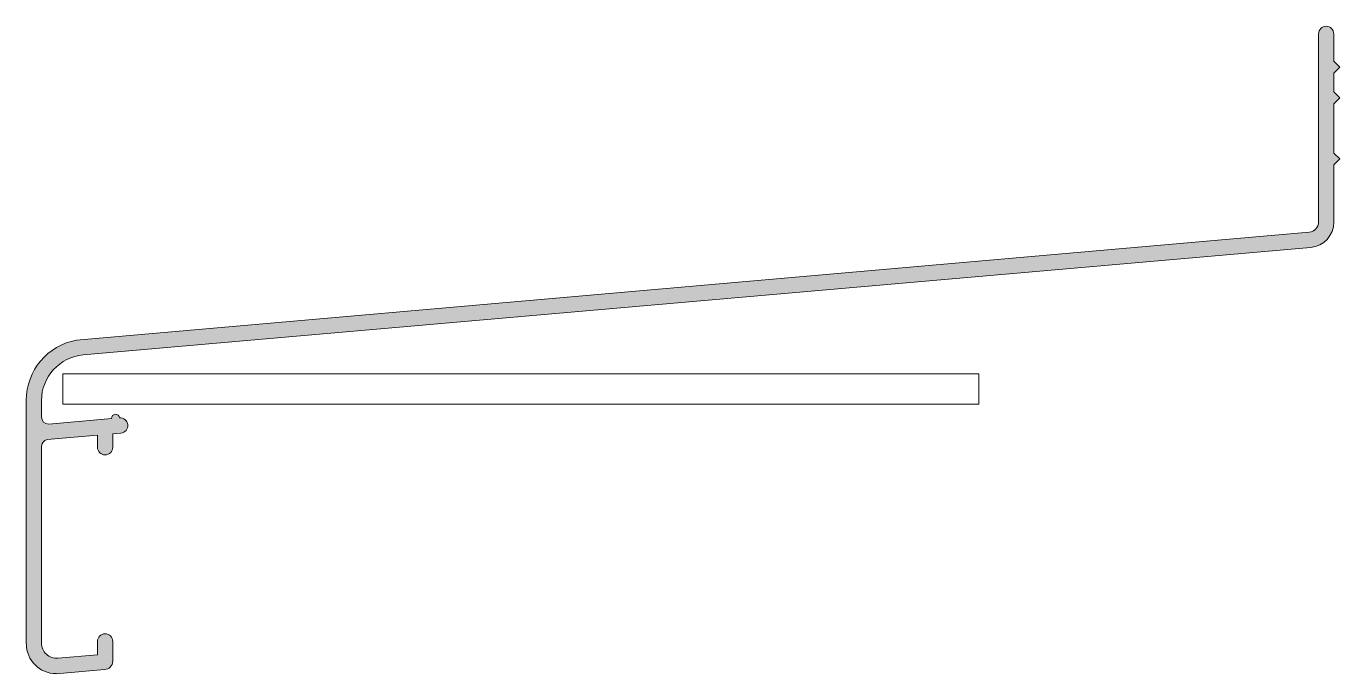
# Model space of a CAD drawing. Header units: metres. Extents: x -29 to 100, y -32 to 31.
import ezdxf

# ---------------------------------------------------------------- set-up
doc = ezdxf.new("R2010")
doc.units = ezdxf.units.M
doc.layers.add('A-DETL-GENF', color=92, linetype='Continuous', lineweight=18)

# ---------------------------------------------------------------- blocks, each defined once
blk = doc.blocks.new('31 compri comprial allround 5 - CA78130-1519822-00_0 Basismaterialen')
at = {"layer": 'A-DETL-GENF'}
blk.add_hatch(color=256, dxfattribs=at).paths.add_polyline_path([(-26.16, -32.34), (-21.19, -31.89), (-20.83, -31.68), (-20.7, -31.51), (-20.59, -31.11), (-20.61, -28.96), (-20.81, -28.63), (-21.14, -28.43), (-21.53, -28.43), (-21.87, -28.63), (-21.99, -28.78), (-22.09, -29.16), (-22.09, -30.48), (-26.33, -30.8), (-26.67, -30.71), (-26.97, -30.53), (-27.23, -30.29), (-27.42, -30), (-27.55, -29.67), (-27.59, -29.32), (-27.55, -9.81), (-27.36, -9.5), (-27.04, -9.33), (-22.09, -8.9), (-22.09, -10.09), (-21.99, -10.46), (-21.71, -10.74), (-21.34, -10.84), (-20.96, -10.74), (-20.69, -10.46), (-20.59, -10.09), (-20.59, -8.77), (-19.6, -8.65), (-19.28, -8.43), (-19.12, -8.08), (-19.15, -7.7), (-19.37, -7.38), (-19.72, -7.21), (-19.92, -7.2), (-20.15, -6.88), (-20.35, -6.85), (-20.54, -6.92), (-20.62, -6.99), (-20.71, -7.27), (-27.06, -7.79), (-27.38, -7.61), (-27.56, -7.29), (-27.59, -7.11), (-27.59, -5.5), (-27.45, -4.4), (-27.05, -3.36), (-26.4, -2.46), (-25.56, -1.74), (-24.56, -1.25), (-23.48, -1.02), (97.13, 9.54), (97.73, 9.67), (98.29, 9.94), (98.76, 10.34), (99.11, 10.84), (99.34, 11.42), (99.41, 12.03), (99.41, 17.66), (99.99, 18.24), (99.41, 18.82), (99.41, 23.66), (99.99, 24.24), (99.41, 24.82), (99.41, 26.68), (99.99, 27.26), (99.41, 27.84), (99.39, 30.72), (99.19, 31.06), (98.86, 31.25), (98.47, 31.25), (98.13, 31.06), (98.01, 30.9), (97.91, 30.52), (97.88, 11.81), (97.79, 11.58), (97.65, 11.38), (97.46, 11.22), (97, 11.03), (-24.14, 0.43), (-25.47, 0.03), (-26.67, -0.67), (-27.69, -1.62), (-28.45, -2.79), (-28.93, -4.09), (-29.09, -5.47), (-29.09, -29.41), (-28.99, -30.17), (-28.69, -30.88), (-28.23, -31.48), (-27.62, -31.95), (-26.92, -32.24)])
for p, q in [((97.91, 30.52), (97.91, 12.05)), ((99.41, 27.84), (99.41, 30.52)), ((99.99, 27.26), (99.41, 27.84)), ((99.41, 26.68), (99.99, 27.26)), ((99.41, 24.82), (99.41, 26.68)), ((99.99, 24.24), (99.41, 24.82)), ((99.41, 23.66), (99.99, 24.24)), ((99.41, 18.82), (99.41, 23.66)), ((99.99, 18.24), (99.41, 18.82)), ((99.41, 17.66), (99.99, 18.24)), ((99.41, 12.03), (99.41, 17.66)), ((97, 11.03), (-24.14, 0.43)), ((-23.48, -1.02), (97.13, 9.54)), ((64.52, -2.87), (-25.48, -2.87)), ((-25.48, -2.87), (-25.48, -5.87)), ((64.52, -5.87), (64.52, -2.87)), ((-29.09, -5.47), (-29.09, -29.41)), ((-27.59, -7.11), (-27.59, -5.5)), ((-25.48, -5.87), (64.52, -5.87)), ((-20.71, -7.27), (-26.88, -7.81)), ((-27.04, -9.33), (-22.09, -8.9)), ((-22.09, -8.9), (-22.09, -10.09)), ((-20.59, -8.77), (-19.79, -8.7)), ((-20.59, -10.09), (-20.59, -8.77)), ((-27.59, -29.32), (-27.59, -9.98)), ((-22.09, -29.16), (-22.09, -30.48)), ((-20.59, -31.11), (-20.59, -29.16)), ((-22.09, -30.48), (-25.98, -30.82)), ((-26.16, -32.34), (-21.4, -31.92))]:
    blk.add_line(p, q, dxfattribs=at)
for centre, radius, start, end in [((98.66, 30.52), 0.75, 0, 180), ((96.91, 12.05), 1, 275, 0), ((96.91, 12.03), 2.5, 275, 0), ((-23.09, -5.47), 6, 100.0792, 180), ((-23.09, -5.5), 4.5, 94.9784, 180), ((-26.88, -7.11), 0.708, 180, 270), ((-20.31, -7.24), 0.398, 5.5282, 184.473), ((-19.86, -7.95), 0.75, 275.4406, 94.5409), ((-26.86, -10.04), 0.725, 104.0941, 175.9059), ((-21.34, -10.09), 0.75, 180, 360), ((-26.16, -29.41), 2.92, 180, 270), ((-26.09, -29.32), 1.5, 180, 274.0001), ((-21.34, -29.16), 0.75, 0, 180), ((-21.4, -31.11), 0.81, 270, 0)]:
    blk.add_arc(centre, radius, start, end, dxfattribs=at)

msp = doc.modelspace()

# ---------------------------------------------------------------- block references
msp.add_blockref('31 compri comprial allround 5 - CA78130-1519822-00_0 Basismaterialen', (0, 0))

doc.saveas('drawing.dxf')
